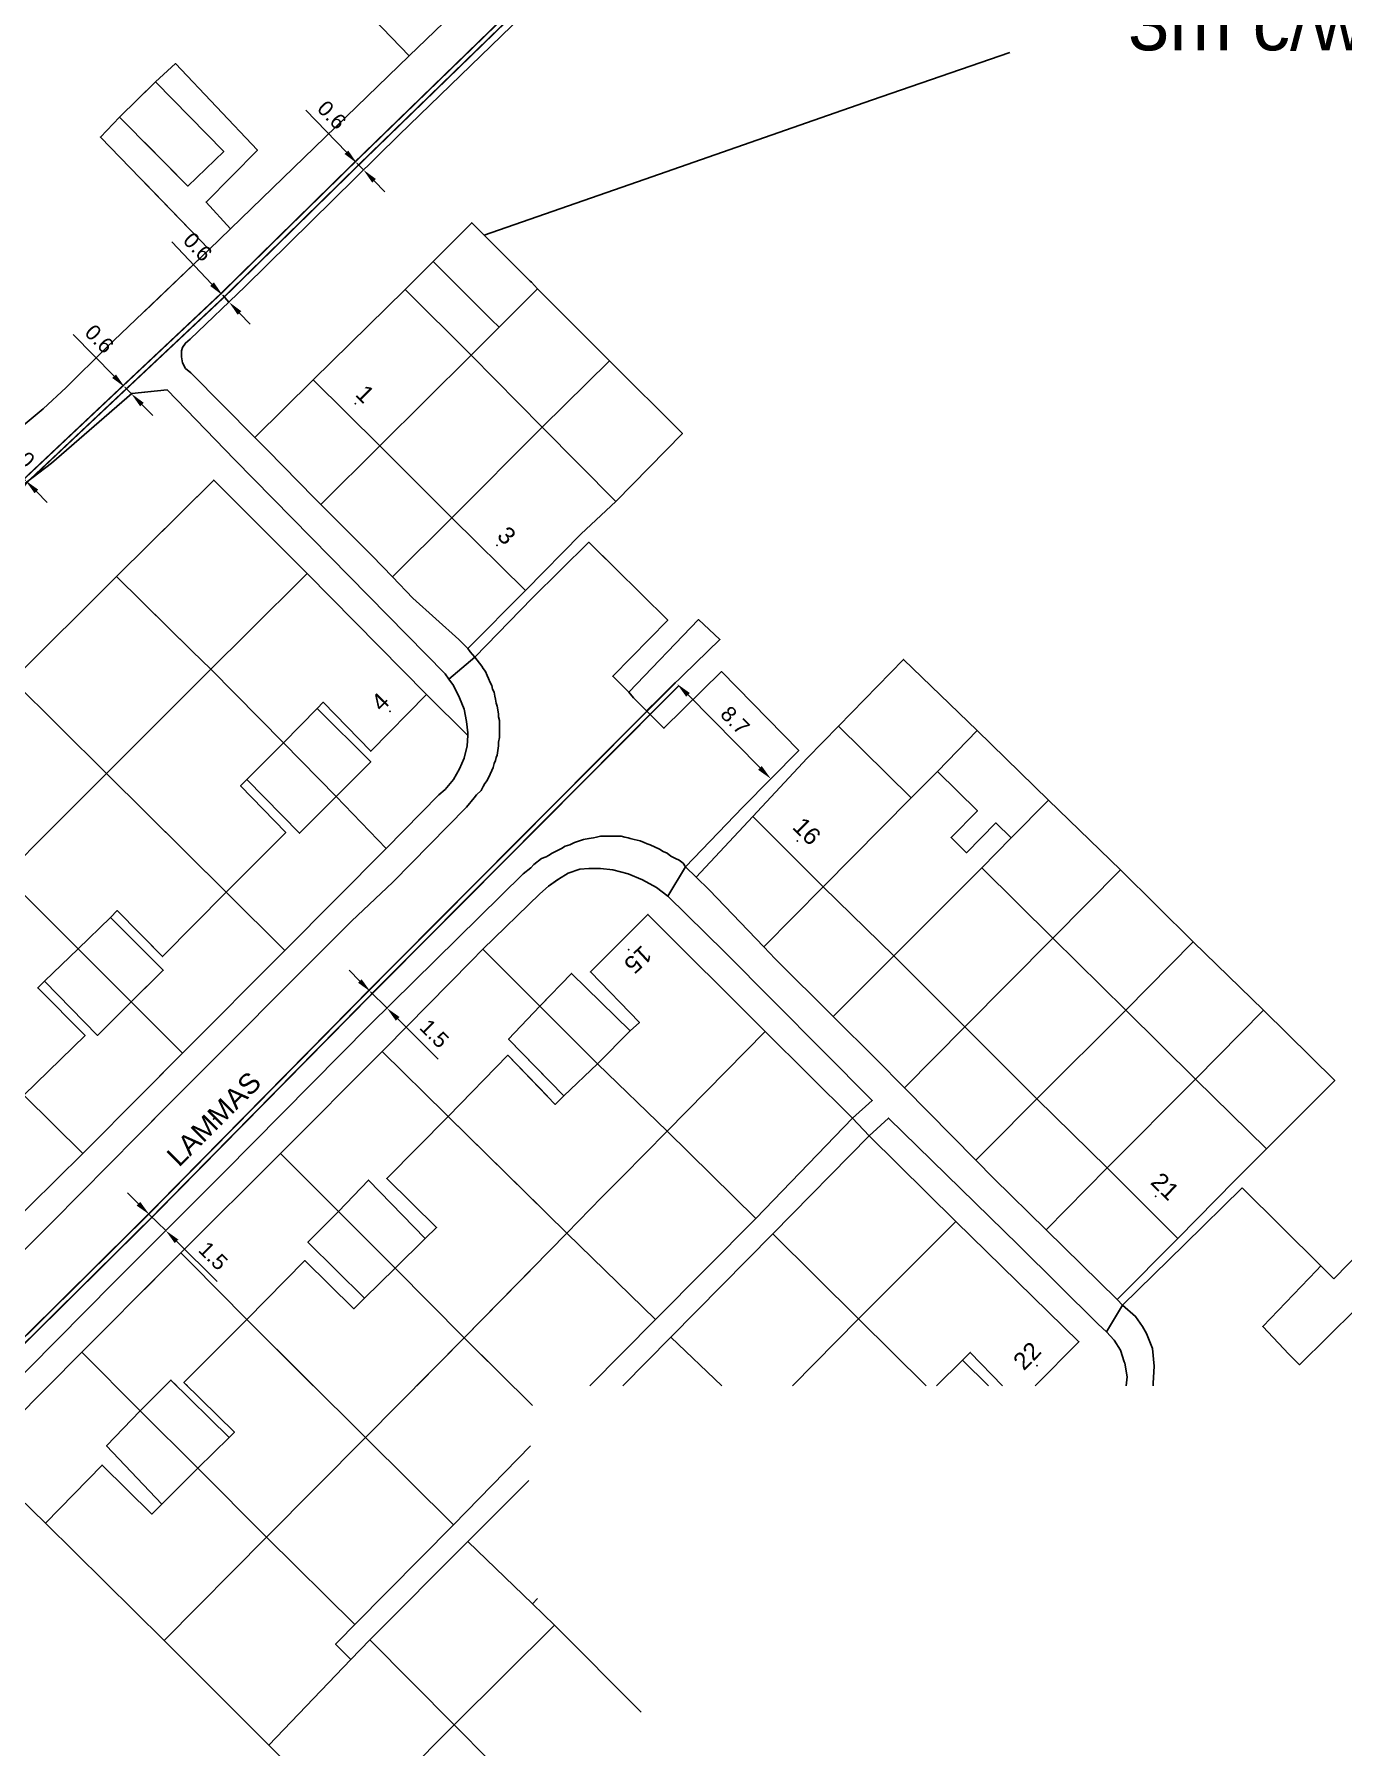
# Model space of a CAD drawing. Header units: millimetres. Extents: x 111502 to 977541, y 8702 to 1044108.
# Drawn here: x 486412.2 to 486497.7, y 236305.6 to 236417.4 of the extents above; entities that cross this region are included whole.
import ezdxf
from ezdxf import colors
from ezdxf.entities.mleader import LeaderData, LeaderLine
from ezdxf.enums import TextEntityAlignment as Align
from ezdxf.math import Vec2, Vec3

# ---------------------------------------------------------------- set-up
doc = ezdxf.new("R2010")
doc.units = ezdxf.units.MM
doc.header["$LTSCALE"] = 0.25
doc.linetypes.add('DASHED2', pattern=[9.525, 6.35, -3.175])
for name, color, linetype in [('00 Text', 7, 'Continuous'), ('E HVSS As Laid Dimensions', 30, 'Continuous'), ('E HVSS As Laid HV', 10, 'Continuous'), ('X HVSS Site Background', 8, 'Continuous')]:
    doc.layers.add(name, color=color, linetype=linetype)
doc.styles.add('95EE9FB2-FF71-4954-AD40-E1', font='arial.ttf', dxfattribs={"height": 0.2})
doc.styles.add('Arial', font='arial.ttf')
doc.dimstyles.new('HVSS AsLaid', dxfattribs={"dimtxt": 1, "dimasz": 1, "dimexe": 0, "dimexo": 0, "dimgap": 0.5, "dimtad": 1, "dimdec": 1, "dimzin": 1, "dimdsep": 46, "dimtxsty": 'Arial', "dimcen": 0.09, "dimadec": 0, "dimazin": 0, "dimtfac": 1, "dimtdec": 1, "dimtmove": 0, "dimatfit": 3, "dimfxl": 1, "dimtolj": 1, "dimtzin": 0, "dimarcsym": 0})

# ---------------------------------------------------------------- blocks, each defined once
blk = doc.blocks.new('OS MAP 060722')
at = {"layer": 'X HVSS Site Background'}
for points in [[(-2375.28, -2695.36), (-2381.98, -2701.91), (-2373.88, -2710.36)], [(-2375.28, -2695.36), (-2381.98, -2701.91), (-2373.88, -2710.36)], [(-2350.48, -2704.16), (-2365.18, -2706.46), (-2374.53, -2715.51), (-2384.58, -2725.41), (-2388.18, -2728.86), (-2388.48, -2729.11), (-2388.68, -2729.41), (-2388.73, -2729.61), (-2388.73, -2730.01), (-2388.68, -2730.41), (-2388.48, -2730.76), (-2388.13, -2731.06), (-2383.96, -2735.27)], [(-2350.48, -2704.16), (-2365.18, -2706.46), (-2374.53, -2715.51), (-2384.58, -2725.41), (-2388.18, -2728.86), (-2388.48, -2729.11), (-2388.68, -2729.41), (-2388.73, -2729.61), (-2388.73, -2730.01), (-2388.68, -2730.41), (-2388.48, -2730.76), (-2388.13, -2731.06), (-2383.96, -2735.27)], [(-2367.18, -2703.91), (-2373.88, -2710.36)], [(-2367.18, -2703.91), (-2373.88, -2710.36)], [(-2230.03, -2707.11), (-2310.58, -2787.21), (-2313.48, -2790.21)], [(-2385.53, -2721.66), (-2387.13, -2719.91), (-2383.78, -2716.51), (-2389.13, -2710.86), (-2390.43, -2712.06)], [(-2385.53, -2721.66), (-2387.13, -2719.91), (-2383.78, -2716.51), (-2389.13, -2710.86), (-2390.43, -2712.06)], [(-2373.88, -2710.36), (-2385.53, -2721.66)], [(-2373.88, -2710.36), (-2385.53, -2721.66)], [(-2334.65, -2710.14), (-2343.68, -2713.26), (-2346.98, -2714.41), (-2358.03, -2718.26), (-2368.98, -2722.06)], [(-2334.65, -2710.14), (-2343.68, -2713.26), (-2346.98, -2714.41), (-2358.03, -2718.26), (-2368.98, -2722.06)], [(-2390.43, -2712.06), (-2392.78, -2714.36)], [(-2392.78, -2714.36), (-2388.33, -2718.86), (-2385.98, -2716.61), (-2390.43, -2712.06)], [(-2390.43, -2712.06), (-2391.16, -2712.77)], [(-2391.16, -2716), (-2388.33, -2718.86), (-2385.98, -2716.61), (-2390.43, -2712.06)], [(-2392.78, -2714.36), (-2394.03, -2715.66), (-2386.93, -2723.01)], [(-2391.16, -2718.63), (-2386.93, -2723.01)], [(-2385.53, -2721.66), (-2386.93, -2723.01)], [(-2385.53, -2721.66), (-2386.93, -2723.01)], [(-2368.98, -2722.06), (-2369.78, -2721.26), (-2372.3, -2723.78)], [(-2368.98, -2722.06), (-2369.78, -2721.26), (-2372.3, -2723.78)], [(-2365.48, -2725.56), (-2365.89, -2725.14), (-2365.96, -2725.07), (-2368.98, -2722.06)], [(-2365.48, -2725.56), (-2365.89, -2725.14), (-2365.96, -2725.07), (-2368.98, -2722.06)], [(-2386.93, -2723.01), (-2393.63, -2729.41), (-2396.28, -2732.01), (-2397.78, -2733.41), (-2399.33, -2734.71), (-2401.03, -2735.96), (-2402.78, -2737.21), (-2403.28, -2737.51), (-2405.33, -2738.56), (-2407.43, -2739.51), (-2410.33, -2740.56), (-2413.33, -2741.46), (-2416.08, -2742.06), (-2418.88, -2742.61), (-2421.78, -2743.11), (-2424.68, -2743.51), (-2425.13, -2743.56), (-2427.38, -2743.71), (-2429.68, -2743.71), (-2431.88, -2743.61), (-2434.08, -2743.36), (-2435.33, -2743.11), (-2436.73, -2741.61)], [(-2386.93, -2723.01), (-2391.16, -2727.05)], [(-2372.3, -2723.78), (-2374.13, -2725.61)], [(-2372.3, -2723.78), (-2374.13, -2725.61)], [(-2372.3, -2723.78), (-2368.49, -2727.59), (-2368, -2728.08)], [(-2372.3, -2723.78), (-2368.49, -2727.59), (-2368, -2728.08)], [(-2374.13, -2725.61), (-2380.13, -2731.51)], [(-2374.13, -2725.61), (-2380.13, -2731.51)], [(-2369.83, -2729.91), (-2374.13, -2725.61)], [(-2369.83, -2729.91), (-2374.13, -2725.61)], [(-2368, -2728.08), (-2365.48, -2725.56)], [(-2368, -2728.08), (-2365.48, -2725.56)], [(-2360.78, -2730.26), (-2365.48, -2725.56)], [(-2360.78, -2730.26), (-2365.48, -2725.56)], [(-2368, -2728.08), (-2369.83, -2729.91)], [(-2368, -2728.08), (-2369.83, -2729.91)], [(-2369.83, -2729.91), (-2375.78, -2735.81)], [(-2369.83, -2729.91), (-2375.78, -2735.81)], [(-2365.18, -2734.61), (-2369.83, -2729.91)], [(-2365.18, -2734.61), (-2369.83, -2729.91)], [(-2365.18, -2734.61), (-2360.78, -2730.26)], [(-2365.18, -2734.61), (-2360.78, -2730.26)], [(-2360.38, -2739.46), (-2356.03, -2735.01), (-2360.78, -2730.26)], [(-2360.38, -2739.46), (-2356.03, -2735.01), (-2360.78, -2730.26)], [(-2371.28, -2751.05), (-2371.53, -2750.71), (-2385.28, -2736.71), (-2389.68, -2732.16), (-2391.98, -2732.41), (-2397.23, -2736.96), (-2398.88, -2738.21), (-2400.78, -2739.61), (-2402.73, -2740.81), (-2403.68, -2741.31), (-2405.63, -2742.16), (-2407.63, -2742.91), (-2410.13, -2743.76), (-2412.63, -2744.36), (-2415.98, -2745.21), (-2423.73, -2749.91), (-2431.98, -2754.71), (-2431.83, -2759.21), (-2431.33, -2770.51), (-2430.78, -2783.41)], [(-2371.28, -2751.05), (-2371.53, -2750.71), (-2385.28, -2736.71), (-2389.68, -2732.16), (-2391.16, -2732.32)], [(-2383.96, -2735.27), (-2380.13, -2731.51)], [(-2383.96, -2735.27), (-2380.13, -2731.51)], [(-2380.13, -2731.51), (-2375.78, -2735.81)], [(-2380.13, -2731.51), (-2375.78, -2735.81)], [(-2371.08, -2740.51), (-2365.18, -2734.61)], [(-2371.08, -2740.51), (-2365.18, -2734.61)], [(-2360.38, -2739.46), (-2365.18, -2734.61)], [(-2360.38, -2739.46), (-2365.18, -2734.61)], [(-2383.96, -2735.27), (-2383.13, -2736.11), (-2380.08, -2739.21), (-2379.65, -2739.64)], [(-2383.96, -2735.27), (-2383.13, -2736.11), (-2380.08, -2739.21), (-2379.65, -2739.64)], [(-2379.65, -2739.64), (-2375.78, -2735.81)], [(-2379.65, -2739.64), (-2375.78, -2735.81)], [(-2375.78, -2735.81), (-2371.08, -2740.51)], [(-2375.78, -2735.81), (-2371.08, -2740.51)], [(-2380.53, -2744.16), (-2386.63, -2738.06), (-2392.98, -2744.36)], [(-2380.53, -2744.16), (-2386.63, -2738.06), (-2391.16, -2742.55)], [(-2379.65, -2739.64), (-2376.28, -2743.01), (-2374.95, -2744.38)], [(-2379.65, -2739.64), (-2376.28, -2743.01), (-2374.95, -2744.38)], [(-2360.38, -2739.46), (-2362.63, -2741.56), (-2366.28, -2745.26)], [(-2360.38, -2739.46), (-2362.63, -2741.56), (-2366.28, -2745.26)], [(-2374.95, -2744.38), (-2371.08, -2740.51)], [(-2374.95, -2744.38), (-2371.08, -2740.51)], [(-2371.08, -2740.51), (-2366.28, -2745.26)], [(-2371.08, -2740.51), (-2366.28, -2745.26)], [(-2359.87, -2744.35), (-2362.13, -2742.11), (-2365.83, -2745.76), (-2369.58, -2749.61)], [(-2359.53, -2751.91), (-2360.58, -2750.86), (-2356.98, -2747.21), (-2362.13, -2742.11), (-2365.83, -2745.76), (-2369.58, -2749.61)], [(-2392.98, -2744.36), (-2399.78, -2751.11)], [(-2386.83, -2750.41), (-2388.04, -2749.22), (-2392.98, -2744.36)], [(-2380.53, -2744.16), (-2384.42, -2748.02), (-2386.83, -2750.41)], [(-2380.53, -2744.16), (-2384.42, -2748.02), (-2386.83, -2750.41)], [(-2372.73, -2752.06), (-2380.53, -2744.16)], [(-2372.73, -2752.06), (-2380.53, -2744.16)], [(-2374.95, -2744.38), (-2373.63, -2745.76), (-2370.63, -2748.46), (-2370.03, -2749.06)], [(-2374.95, -2744.38), (-2373.63, -2745.76), (-2370.63, -2748.46), (-2370.03, -2749.06)], [(-2370.03, -2749.06), (-2366.28, -2745.26)], [(-2370.03, -2749.06), (-2366.28, -2745.26)], [(-2386.83, -2750.41), (-2388.04, -2749.22), (-2391.16, -2746.15)], [(-2359.53, -2751.91), (-2354.98, -2747.16), (-2353.58, -2748.46), (-2358.38, -2753.11)], [(-2370.03, -2749.06), (-2369.88, -2749.26), (-2369.58, -2749.61)], [(-2370.03, -2749.06), (-2369.88, -2749.26), (-2369.58, -2749.61)], [(-2369.58, -2749.61), (-2369.13, -2750.21), (-2369.03, -2750.36), (-2368.88, -2750.56), (-2368.78, -2750.81), (-2368.68, -2751.01), (-2368.58, -2751.26), (-2368.48, -2751.46), (-2368.43, -2751.71), (-2368.33, -2751.91), (-2368.28, -2752.16), (-2368.23, -2752.36), (-2368.18, -2752.61), (-2368.13, -2752.81), (-2368.03, -2753.31), (-2368.03, -2753.51), (-2367.98, -2753.76), (-2367.98, -2754.86), (-2368.03, -2755.16), (-2368.03, -2755.41), (-2368.13, -2756.01), (-2368.18, -2756.16), (-2368.23, -2756.36), (-2368.33, -2756.56), (-2368.38, -2756.81), (-2368.48, -2757.01), (-2368.58, -2757.26), (-2368.78, -2757.66), (-2368.93, -2757.86), (-2369.03, -2758.06), (-2369.18, -2758.31), (-2369.48, -2758.61), (-2369.63, -2758.81), (-2370.13, -2759.41), (-2374.93, -2764.31), (-2377.63, -2766.86), (-2389.78, -2779.01), (-2397.18, -2786.51), (-2407.33, -2796.61)], [(-2369.58, -2749.61), (-2369.13, -2750.21), (-2369.03, -2750.36), (-2368.88, -2750.56), (-2368.78, -2750.81), (-2368.68, -2751.01), (-2368.58, -2751.26), (-2368.48, -2751.46), (-2368.43, -2751.71), (-2368.33, -2751.91), (-2368.28, -2752.16), (-2368.23, -2752.36), (-2368.18, -2752.61), (-2368.13, -2752.81), (-2368.03, -2753.31), (-2368.03, -2753.51), (-2367.98, -2753.76), (-2367.98, -2754.86), (-2368.03, -2755.16), (-2368.03, -2755.41), (-2368.13, -2756.01), (-2368.18, -2756.16), (-2368.23, -2756.36), (-2368.33, -2756.56), (-2368.38, -2756.81), (-2368.48, -2757.01), (-2368.58, -2757.26), (-2368.78, -2757.66), (-2368.93, -2757.86), (-2369.03, -2758.06), (-2369.18, -2758.31), (-2369.48, -2758.61), (-2369.63, -2758.81), (-2370.13, -2759.41), (-2374.93, -2764.31), (-2377.63, -2766.86), (-2389.78, -2779.01), (-2391.16, -2780.41)], [(-2369.58, -2749.61), (-2371.28, -2751.05)], [(-2369.58, -2749.61), (-2371.28, -2751.05)], [(-2336.78, -2754.41), (-2341.58, -2749.76), (-2345.83, -2754.11)], [(-2399.78, -2751.11), (-2393.63, -2757.21)], [(-2386.83, -2750.41), (-2393.63, -2757.21)], [(-2386.83, -2750.41), (-2391.16, -2754.74)], [(-2382.08, -2755.21), (-2386.83, -2750.41)], [(-2382.08, -2755.21), (-2386.83, -2750.41)], [(-2371.28, -2751.05), (-2370.98, -2751.46), (-2370.58, -2752.26), (-2370.28, -2753.01), (-2370.13, -2753.81), (-2370.03, -2754.56), (-2370.04, -2754.73)], [(-2371.28, -2751.05), (-2370.98, -2751.46), (-2370.58, -2752.26), (-2370.28, -2753.01), (-2370.13, -2753.81), (-2370.03, -2754.56), (-2370.04, -2754.73)], [(-2355.83, -2763.31), (-2352.08, -2759.41), (-2348.43, -2755.71), (-2353.48, -2750.56), (-2357.23, -2754.26), (-2358.38, -2753.11)], [(-2372.73, -2752.06), (-2376.38, -2755.76), (-2379.48, -2752.56), (-2379.88, -2752.96)], [(-2372.73, -2752.06), (-2376.38, -2755.76), (-2379.48, -2752.56), (-2379.88, -2752.96)], [(-2372.73, -2752.06), (-2370.04, -2754.73)], [(-2372.73, -2752.06), (-2370.04, -2754.73)], [(-2358.38, -2753.11), (-2359.23, -2752.26), (-2359.53, -2751.91)], [(-2382.08, -2755.21), (-2379.88, -2752.96)], [(-2382.08, -2755.21), (-2379.88, -2752.96)], [(-2379.88, -2752.96), (-2376.38, -2756.46), (-2378.63, -2758.71)], [(-2379.88, -2752.96), (-2376.38, -2756.46), (-2378.63, -2758.71)], [(-2370.04, -2754.73), (-2370.08, -2755.41), (-2370.28, -2756.21), (-2370.58, -2756.91), (-2370.98, -2757.61), (-2371.53, -2758.26), (-2371.93, -2758.61), (-2375.38, -2762.11)], [(-2370.04, -2754.73), (-2370.08, -2755.41), (-2370.28, -2756.21), (-2370.58, -2756.91), (-2370.98, -2757.61), (-2371.53, -2758.26), (-2371.93, -2758.61), (-2375.38, -2762.11)], [(-2345.83, -2754.11), (-2347.88, -2756.21), (-2351.43, -2760.01)], [(-2345.83, -2754.11), (-2341.08, -2758.81)], [(-2336.78, -2754.41), (-2339.37, -2757.07)], [(-2332.13, -2758.96), (-2336.78, -2754.41)], [(-2384.48, -2757.61), (-2382.08, -2755.21)], [(-2384.48, -2757.61), (-2382.08, -2755.21)], [(-2378.63, -2758.71), (-2382.08, -2755.21)], [(-2378.63, -2758.71), (-2382.08, -2755.21)], [(-2393.63, -2757.21), (-2397.21, -2760.79), (-2400.28, -2763.86)], [(-2393.63, -2757.21), (-2385.83, -2764.96)], [(-2385.83, -2764.96), (-2381.93, -2761.06), (-2384.88, -2758.01), (-2384.48, -2757.61)], [(-2385.83, -2764.96), (-2381.93, -2761.06), (-2384.88, -2758.01), (-2384.48, -2757.61)], [(-2384.48, -2757.61), (-2381.03, -2761.11), (-2378.63, -2758.71)], [(-2384.48, -2757.61), (-2381.03, -2761.11), (-2378.63, -2758.71)], [(-2341.08, -2758.81), (-2339.37, -2757.07)], [(-2339.37, -2757.07), (-2336.76, -2759.65), (-2338.48, -2761.38), (-2337.47, -2762.38), (-2335.55, -2760.44), (-2334.56, -2761.42)], [(-2378.63, -2758.71), (-2375.38, -2762.11)], [(-2378.63, -2758.71), (-2375.38, -2762.11)], [(-2341.08, -2758.81), (-2346.83, -2764.61)], [(-2334.56, -2761.42), (-2332.13, -2758.96)], [(-2327.43, -2763.51), (-2332.13, -2758.96)], [(-2391.16, -2759.66), (-2385.83, -2764.96)], [(-2355.14, -2763.98), (-2351.43, -2760.01)], [(-2346.83, -2764.61), (-2351.43, -2760.01)], [(-2391.16, -2788.44), (-2385.98, -2783.26), (-2376.43, -2773.61), (-2366.43, -2763.76), (-2365.93, -2763.36), (-2365.73, -2763.16), (-2365.23, -2762.76), (-2364.93, -2762.66), (-2364.78, -2762.56), (-2364.53, -2762.41), (-2363.93, -2762.11), (-2363.68, -2761.96), (-2363.38, -2761.86), (-2363.08, -2761.71), (-2362.48, -2761.51), (-2362.13, -2761.46), (-2361.83, -2761.41), (-2361.63, -2761.36), (-2361.38, -2761.31), (-2360.03, -2761.31), (-2359.78, -2761.36), (-2359.58, -2761.41), (-2359.43, -2761.46), (-2359.18, -2761.51), (-2358.78, -2761.61), (-2358.53, -2761.71), (-2358.33, -2761.81), (-2358.13, -2761.86), (-2357.53, -2762.16), (-2357.28, -2762.31), (-2357.03, -2762.41), (-2356.78, -2762.61), (-2356.48, -2762.76), (-2356.23, -2762.86), (-2355.98, -2763.06), (-2355.83, -2763.31)], [(-2334.56, -2761.42), (-2336.48, -2763.36)], [(-2409.58, -2808.71), (-2409.33, -2807.76), (-2408.93, -2806.81), (-2408.78, -2806.56), (-2408.18, -2805.71), (-2407.53, -2804.91), (-2406.78, -2804.26), (-2406.53, -2804.11), (-2400.63, -2797.96), (-2393.13, -2790.41), (-2385.98, -2783.26), (-2376.43, -2773.61), (-2366.43, -2763.76), (-2365.93, -2763.36), (-2365.73, -2763.16), (-2365.23, -2762.76), (-2364.93, -2762.66), (-2364.78, -2762.56), (-2364.53, -2762.41), (-2364.06, -2762.18)], [(-2375.38, -2762.11), (-2381.98, -2768.76)], [(-2375.38, -2762.11), (-2381.98, -2768.76)], [(-2362.13, -2763.41), (-2362.73, -2763.46), (-2363.48, -2763.71), (-2364.13, -2764.11), (-2364.78, -2764.56), (-2365.33, -2765.06), (-2369.05, -2768.69)], [(-2356.98, -2765.21), (-2357.73, -2764.66), (-2358.63, -2764.16), (-2359.58, -2763.76), (-2360.58, -2763.51), (-2361.38, -2763.41), (-2362.13, -2763.41)], [(-2355.83, -2763.31), (-2356.98, -2765.21)], [(-2355.83, -2763.31), (-2355.14, -2763.98)], [(-2342.23, -2769.11), (-2336.48, -2763.36)], [(-2336.48, -2763.36), (-2331.83, -2767.96)], [(-2327.43, -2763.51), (-2331.83, -2767.96)], [(-2322.68, -2768.21), (-2327.43, -2763.51)], [(-2395.48, -2768.66), (-2400.28, -2763.86)], [(-2364.16, -2764.13), (-2364.78, -2764.56), (-2365.33, -2765.06), (-2369.05, -2768.69)], [(-2355.14, -2763.98), (-2354.28, -2764.81), (-2350.72, -2768.53)], [(-2350.72, -2768.53), (-2346.83, -2764.61)], [(-2342.23, -2769.11), (-2346.83, -2764.61)], [(-2385.83, -2764.96), (-2389.98, -2769.16), (-2392.93, -2766.16), (-2393.38, -2766.61)], [(-2385.83, -2764.96), (-2389.98, -2769.16), (-2391.16, -2767.96)], [(-2385.83, -2764.96), (-2381.98, -2768.76)], [(-2385.83, -2764.96), (-2381.98, -2768.76)], [(-2344.93, -2779.71), (-2343.63, -2778.56), (-2353.28, -2768.86), (-2356.98, -2765.21)], [(-2393.38, -2766.61), (-2395.48, -2768.66)], [(-2393.38, -2766.61), (-2389.93, -2770.06), (-2392.03, -2772.11)], [(-2359.43, -2774.01), (-2358.83, -2773.46), (-2362.03, -2770.16), (-2358.28, -2766.41), (-2350.63, -2774.06)], [(-2331.83, -2767.96), (-2337.58, -2773.76)], [(-2331.83, -2767.96), (-2327.08, -2772.66)], [(-2395.48, -2768.66), (-2397.68, -2770.76)], [(-2392.03, -2772.11), (-2395.48, -2768.66)], [(-2391.16, -2768.83), (-2389.93, -2770.06), (-2391.16, -2771.26)], [(-2381.98, -2768.76), (-2388.67, -2775.47)], [(-2381.98, -2768.76), (-2388.67, -2775.47)], [(-2369.05, -2768.69), (-2369.83, -2769.46), (-2375.43, -2775.16), (-2375.63, -2775.36)], [(-2369.05, -2768.69), (-2369.83, -2769.46), (-2375.43, -2775.16), (-2375.63, -2775.36)], [(-2365.33, -2772.41), (-2369.05, -2768.69)], [(-2365.33, -2772.41), (-2369.05, -2768.69)], [(-2350.72, -2768.53), (-2349.98, -2769.31), (-2346.19, -2773.07)], [(-2346.19, -2773.07), (-2342.23, -2769.11)], [(-2337.58, -2773.76), (-2342.23, -2769.11)], [(-2327.08, -2772.66), (-2322.68, -2768.21)], [(-2318.08, -2772.66), (-2322.68, -2768.21)], [(-2365.33, -2772.41), (-2363.28, -2770.26), (-2359.43, -2774.01)], [(-2399.03, -2778.21), (-2395.03, -2774.31), (-2398.13, -2771.21), (-2397.68, -2770.76)], [(-2397.68, -2770.76), (-2394.23, -2774.31), (-2392.03, -2772.11)], [(-2392.03, -2772.11), (-2388.67, -2775.47)], [(-2364.79, -2777.21), (-2367.38, -2774.56), (-2365.33, -2772.41)], [(-2363.78, -2778.26), (-2367.38, -2774.56), (-2365.33, -2772.41)], [(-2365.33, -2772.41), (-2364.52, -2771.56)], [(-2365.33, -2772.41), (-2364.59, -2773.14)], [(-2365.33, -2772.41), (-2361.58, -2776.16)], [(-2332.88, -2778.46), (-2327.08, -2772.66)], [(-2327.08, -2772.66), (-2322.53, -2777.16)], [(-2318.08, -2772.66), (-2322.53, -2777.16)], [(-2317.88, -2781.71), (-2313.43, -2777.26), (-2318.08, -2772.66)], [(-2391.16, -2772.98), (-2388.67, -2775.47)], [(-2346.19, -2773.07), (-2343.38, -2775.86), (-2341.52, -2777.74)], [(-2341.52, -2777.74), (-2337.58, -2773.76)], [(-2332.88, -2778.46), (-2337.58, -2773.76)], [(-2361.58, -2776.16), (-2359.43, -2774.01)], [(-2357.03, -2780.56), (-2350.63, -2774.06)], [(-2344.93, -2779.71), (-2350.63, -2774.06)], [(-2388.67, -2775.47), (-2394.73, -2781.56), (-2395.18, -2782.01)], [(-2388.67, -2775.47), (-2391.16, -2777.97)], [(-2375.63, -2775.36), (-2382.28, -2782.01)], [(-2375.63, -2775.36), (-2382.28, -2782.01)], [(-2371.33, -2779.61), (-2371.48, -2779.46), (-2375.63, -2775.36)], [(-2371.33, -2779.61), (-2371.48, -2779.46), (-2375.63, -2775.36)], [(-2371.33, -2779.61), (-2367.43, -2775.61), (-2364.84, -2778.27)], [(-2371.33, -2779.61), (-2367.43, -2775.61), (-2364.33, -2778.81), (-2363.78, -2778.26)], [(-2363.78, -2778.26), (-2361.58, -2776.16)], [(-2361.58, -2776.16), (-2357.03, -2780.56)], [(-2399.03, -2778.21), (-2395.18, -2782.01)], [(-2341.52, -2777.74), (-2336.87, -2782.45)], [(-2322.53, -2777.16), (-2328.28, -2782.96)], [(-2322.53, -2777.16), (-2317.88, -2781.71)], [(-2336.02, -2781.6), (-2332.88, -2778.46)], [(-2328.28, -2782.96), (-2332.88, -2778.46)], [(-2371.33, -2779.61), (-2375.33, -2783.66), (-2372.08, -2786.86), (-2372.83, -2787.56)], [(-2371.33, -2779.61), (-2375.33, -2783.66), (-2372.08, -2786.86), (-2372.83, -2787.56)], [(-2365.2, -2785.62), (-2371.33, -2779.61)], [(-2363.58, -2787.21), (-2371.33, -2779.61)], [(-2351.23, -2786.26), (-2344.93, -2779.71)], [(-2343.83, -2780.86), (-2344.93, -2779.71)], [(-2343.83, -2780.86), (-2342.58, -2779.71), (-2334.08, -2788.01), (-2328.88, -2793.16), (-2328.33, -2793.66)], [(-2363.58, -2787.21), (-2361.29, -2784.88), (-2359.95, -2783.52), (-2357.03, -2780.56)], [(-2357.03, -2780.56), (-2351.23, -2786.26)], [(-2343.83, -2780.86), (-2350.13, -2787.26)], [(-2338.18, -2786.46), (-2343.83, -2780.86)], [(-2336.87, -2782.45), (-2336.02, -2781.6)], [(-2395.18, -2782.01), (-2398.63, -2785.41), (-2401.76, -2788.54)], [(-2382.28, -2782.01), (-2388.78, -2788.51)], [(-2382.28, -2782.01), (-2388.78, -2788.51)], [(-2380.9, -2783.38), (-2382.28, -2782.01)], [(-2380.9, -2783.38), (-2382.28, -2782.01)], [(-2336.87, -2782.45), (-2335.68, -2783.66), (-2332.28, -2787)], [(-2317.88, -2781.71), (-2319.93, -2783.76), (-2323.68, -2787.56)], [(-2378.48, -2785.81), (-2380.9, -2783.38)], [(-2378.48, -2785.81), (-2380.9, -2783.38)], [(-2372.83, -2787.56), (-2376.53, -2783.76), (-2378.48, -2785.81)], [(-2372.83, -2787.56), (-2376.53, -2783.76), (-2378.48, -2785.81)], [(-2332.28, -2787), (-2328.28, -2782.96)], [(-2323.68, -2787.56), (-2328.28, -2782.96)], [(-2319.48, -2784.26), (-2323.23, -2787.96), (-2327.28, -2791.91)], [(-2314.33, -2789.36), (-2319.48, -2784.26)], [(-2376.78, -2791.46), (-2380.48, -2787.81), (-2378.48, -2785.81)], [(-2376.78, -2791.46), (-2380.48, -2787.81), (-2378.48, -2785.81)], [(-2378.48, -2785.81), (-2374.78, -2789.51)], [(-2378.48, -2785.81), (-2374.78, -2789.51)], [(-2357.78, -2792.86), (-2351.23, -2786.26)], [(-2338.18, -2786.46), (-2344.53, -2792.81)], [(-2333, -2797.18), (-2330.13, -2794.31), (-2338.18, -2786.46)], [(-2332.28, -2787), (-2327.63, -2791.56)], [(-2374.78, -2789.51), (-2372.83, -2787.56)], [(-2374.78, -2789.51), (-2372.83, -2787.56)], [(-2370.28, -2794.06), (-2363.58, -2787.21)], [(-2357.78, -2792.86), (-2363.58, -2787.21)], [(-2350.13, -2787.26), (-2356.78, -2794.01)], [(-2350.13, -2787.26), (-2344.53, -2792.81)], [(-2327.63, -2791.56), (-2323.68, -2787.56)], [(-2388.78, -2788.51), (-2389.78, -2789.51), (-2395.24, -2795)], [(-2388.78, -2788.51), (-2389.78, -2789.51), (-2391.16, -2790.9)], [(-2388.13, -2789.16), (-2388.49, -2788.79), (-2388.78, -2788.51)], [(-2388.13, -2789.16), (-2388.49, -2788.79), (-2388.78, -2788.51)], [(-2384.48, -2792.86), (-2388.13, -2789.16)], [(-2384.48, -2792.86), (-2388.13, -2789.16)], [(-2384.48, -2792.86), (-2380.68, -2789.01), (-2377.48, -2792.16), (-2376.78, -2791.46)], [(-2384.48, -2792.86), (-2380.68, -2789.01), (-2377.48, -2792.16), (-2376.78, -2791.46)], [(-2370.28, -2794.06), (-2365.37, -2789.04)], [(-2311.78, -2791.91), (-2312.03, -2792.16), (-2315.73, -2795.81), (-2316.43, -2795.11), (-2318.13, -2793.31), (-2314.63, -2789.66), (-2314.33, -2789.36)], [(-2313.48, -2790.21), (-2314.33, -2789.36)], [(-2376.78, -2791.46), (-2374.78, -2789.51)], [(-2376.78, -2791.46), (-2374.78, -2789.51)], [(-2374.78, -2789.51), (-2370.28, -2794.06)], [(-2374.78, -2789.51), (-2370.28, -2794.06)], [(-2327.63, -2791.56), (-2327.28, -2791.91)], [(-2327.28, -2791.91), (-2328.33, -2793.66)], [(-2327.28, -2791.91), (-2326.43, -2792.66), (-2325.98, -2793.31), (-2325.73, -2793.76), (-2325.33, -2794.76), (-2325.23, -2795.91), (-2325.28, -2797.01), (-2325.29, -2797.18)], [(-2385.63, -2800.56), (-2385.28, -2800.21), (-2388.58, -2796.96), (-2384.48, -2792.86)], [(-2388.35, -2797.18), (-2388.58, -2796.96), (-2384.48, -2792.86)], [(-2376.73, -2800.56), (-2384.48, -2792.86)], [(-2380.13, -2797.18), (-2384.48, -2792.86)], [(-2362.07, -2797.18), (-2357.78, -2792.86)], [(-2344.53, -2792.81), (-2348.83, -2797.18)], [(-2344.53, -2792.81), (-2340.11, -2797.18)], [(-2328.33, -2793.66), (-2327.83, -2794.21), (-2327.43, -2794.86), (-2327.18, -2795.61), (-2327.13, -2795.71), (-2326.98, -2796.61), (-2327.04, -2797.18)], [(-2395.24, -2795), (-2402.06, -2801.84)], [(-2391.43, -2798.81), (-2395.24, -2795)], [(-2376.73, -2800.56), (-2370.28, -2794.06)], [(-2373.37, -2797.18), (-2370.28, -2794.06)], [(-2370.28, -2794.06), (-2365.82, -2798.47)], [(-2370.28, -2794.06), (-2367.13, -2797.18)], [(-2356.78, -2794.01), (-2359.92, -2797.18)], [(-2353.46, -2797.18), (-2356.78, -2794.01)], [(-2337.73, -2795.51), (-2337.23, -2795.01), (-2335.12, -2797.18)], [(-2339.44, -2797.18), (-2337.73, -2795.51)], [(-2336.03, -2797.18), (-2337.73, -2795.51)], [(-2385.63, -2800.56), (-2389.43, -2796.81), (-2391.43, -2798.81)], [(-2389.05, -2797.18), (-2389.43, -2796.81), (-2389.8, -2797.18)], [(-2390.03, -2804.91), (-2393.63, -2801.11), (-2391.43, -2798.81)], [(-2387.68, -2802.56), (-2391.43, -2798.81)], [(-2387.68, -2802.56), (-2385.63, -2800.56)], [(-2383.18, -2807.06), (-2376.73, -2800.56)], [(-2370.98, -2806.26), (-2376.73, -2800.56)], [(-2370.98, -2806.26), (-2365.95, -2801.11)], [(-2397.63, -2806.16), (-2402.06, -2801.84)], [(-2397.63, -2806.16), (-2393.93, -2802.36), (-2390.68, -2805.56), (-2390.03, -2804.91)], [(-2390.03, -2804.91), (-2387.68, -2802.56)], [(-2383.18, -2807.06), (-2387.68, -2802.56)], [(-2366.06, -2803.36), (-2370.03, -2807.36)], [(-2389.88, -2813.81), (-2397.63, -2806.16)], [(-2389.88, -2813.81), (-2383.18, -2807.06)], [(-2377.43, -2812.76), (-2383.18, -2807.06)], [(-2377.43, -2812.76), (-2370.98, -2806.26)], [(-2370.03, -2807.36), (-2376.43, -2813.76)], [(-2365.82, -2811.42), (-2370.03, -2807.36)], [(-2365.48, -2811.08), (-2365.82, -2811.42)], [(-2364.38, -2812.81), (-2365.82, -2811.42)], [(-2377.68, -2815.06), (-2378.23, -2814.51), (-2378.68, -2814.06), (-2378.47, -2813.84), (-2377.43, -2812.76)], [(-2364.38, -2812.81), (-2370.93, -2819.31)], [(-2358.72, -2818.5), (-2364.38, -2812.81)], [(-2383.04, -2820.64), (-2383.73, -2819.96), (-2389.88, -2813.81)], [(-2376.43, -2813.76), (-2377.68, -2815.06)], [(-2376.43, -2813.76), (-2370.93, -2819.31)], [(-2377.68, -2815.06), (-2383.04, -2820.64)], [(-2370.93, -2819.31), (-2377.63, -2826.06)], [(-2370.93, -2819.31), (-2366.28, -2824.01)], [(-2377.63, -2826.06), (-2383.04, -2820.64)]]:
    blk.add_lwpolyline(points, dxfattribs=at)
for p in [(-2377.38, -2733.06), (-2368.13, -2742.31), (-2375.13, -2753.16), (-2348.53, -2761.61), (-2359.53, -2768.71), (-2386.63, -2779.76), (-2325.13, -2784.81), (-2332.88, -2795.86)]:
    blk.add_point(p, dxfattribs=at)
at = {"layer": 'X HVSS Site Background', "style": '95EE9FB2-FF71-4954-AD40-E1'}
for s, height, rotation, p in [('1', 1.12, 314.7, (-2377.38, -2733.06)), ('3', 1.12, 315.2, (-2368.13, -2742.31)), ('4', 1.12, 45.4, (-2375.13, -2753.16)), ('16', 1.125, 315, (-2348.53, -2761.61)), ('15', 1.125, 222.9, (-2359.53, -2768.71)), ('21', 1.125, 316, (-2325.13, -2784.81)), ('22', 1.125, 45.4, (-2332.88, -2795.86))]:
    blk.add_text(s, height=height, rotation=rotation, dxfattribs=at).set_placement(p, align=Align.BOTTOM_CENTER)
blk.add_text('LAMMAS', height=1.312, rotation=45, dxfattribs=at).set_placement((-2386.63, -2779.76), align=Align.MIDDLE_CENTER)
blk = doc.blocks.new('*D1718')
at = {"layer": 'Defpoints', "color": 0, "transparency": 16777216}
for p in [(486419.74, 236340.31), (486419.74, 236340.31), (486420.81, 236339.26)]:
    blk.add_point(p, dxfattribs=at)
at = {"layer": 'E HVSS As Laid Dimensions', "color": 0, "lineweight": -2, "transparency": 16777216}
for p, q in [((486419.03, 236341.01), (486418.32, 236341.72)), ((486419.74, 236340.31), (486420.81, 236339.26)), ((486421.52, 236338.56), (486424.18, 236335.93))]:
    blk.add_line(p, q, dxfattribs=at)
at = {"layer": 'E HVSS As Laid Dimensions', "color": 0, "transparency": 16777216}
for points in [[(486419.15, 236341.13), (486418.91, 236340.89), (486419.74, 236340.31)], [(486421.64, 236338.67), (486421.4, 236338.44), (486420.81, 236339.26)]]:
    blk.add_solid(points, dxfattribs=at)
at = {"layer": 'E HVSS As Laid Dimensions', "color": 0, "transparency": 16777216, "insert": (486423.91, 236337.61), "char_height": 1, "attachment_point": 5, "rotation": 315.3845, "style": 'Arial'}
blk.add_mtext('\\A1;1.5', dxfattribs=at)
blk = doc.blocks.new('*D1719')
at = {"layer": 'Defpoints', "color": 0, "transparency": 16777216}
for p in [(486434.19, 236354.85), (486434.19, 236354.85), (486435.25, 236353.79)]:
    blk.add_point(p, dxfattribs=at)
at = {"layer": 'E HVSS As Laid Dimensions', "color": 0, "lineweight": -2, "transparency": 16777216}
for p, q in [((486433.48, 236355.55), (486432.78, 236356.26)), ((486434.19, 236354.85), (486435.25, 236353.79)), ((486435.96, 236353.08), (486438.6, 236350.44))]:
    blk.add_line(p, q, dxfattribs=at)
at = {"layer": 'E HVSS As Laid Dimensions', "color": 0, "transparency": 16777216}
for points in [[(486433.6, 236355.67), (486433.37, 236355.44), (486434.19, 236354.85)], [(486436.08, 236353.2), (486435.84, 236352.96), (486435.25, 236353.79)]]:
    blk.add_solid(points, dxfattribs=at)
at = {"layer": 'E HVSS As Laid Dimensions', "color": 0, "transparency": 16777216, "insert": (486438.35, 236352.12), "char_height": 1, "attachment_point": 5, "rotation": 315, "style": 'Arial'}
blk.add_mtext('\\A1;1.5', dxfattribs=at)
blk = doc.blocks.new('*D1720')
at = {"layer": 'Defpoints', "color": 0, "transparency": 16777216}
for p in [(486454.21, 236374.94), (486454.21, 236374.94), (486460.33, 236368.75)]:
    blk.add_point(p, dxfattribs=at)
at = {"layer": 'E HVSS As Laid Dimensions', "color": 0, "lineweight": -2, "transparency": 16777216}
blk.add_line((486459.62, 236369.46), (486454.92, 236374.23), dxfattribs=at)
at = {"layer": 'E HVSS As Laid Dimensions', "color": 0, "transparency": 16777216}
for points in [[(486455.04, 236374.35), (486454.8, 236374.11), (486454.21, 236374.94)], [(486459.74, 236369.58), (486459.5, 236369.34), (486460.33, 236368.75)]]:
    blk.add_solid(points, dxfattribs=at)
at = {"layer": 'E HVSS As Laid Dimensions', "color": 0, "transparency": 16777216, "insert": (486457.99, 236372.56), "char_height": 1, "attachment_point": 5, "rotation": 314.6155, "style": 'Arial'}
blk.add_mtext('\\A1;8.7', dxfattribs=at)
blk = doc.blocks.new('*D2066')
at = {"layer": 'Defpoints', "color": 0, "transparency": 16777216}
for p in [(486433.3, 236408.94), (486433.3, 236408.94), (486433.72, 236408.51)]:
    blk.add_point(p, dxfattribs=at)
at = {"layer": 'E HVSS As Laid Dimensions', "color": 0, "lineweight": -2, "transparency": 16777216}
for p, q in [((486432.61, 236409.66), (486429.95, 236412.4)), ((486433.72, 236408.51), (486433.3, 236408.94)), ((486434.42, 236407.79), (486435.12, 236407.07))]:
    blk.add_line(p, q, dxfattribs=at)
at = {"layer": 'E HVSS As Laid Dimensions', "color": 0, "transparency": 16777216}
for points in [[(486432.73, 236409.77), (486432.49, 236409.54), (486433.3, 236408.94)], [(486434.54, 236407.91), (486434.3, 236407.67), (486433.72, 236408.51)]]:
    blk.add_solid(points, dxfattribs=at)
at = {"layer": 'E HVSS As Laid Dimensions', "color": 0, "transparency": 16777216, "insert": (486431.66, 236412.09), "char_height": 1, "attachment_point": 5, "rotation": 314.1263, "style": 'Arial'}
blk.add_mtext('\\A1;0.6', dxfattribs=at)
blk = doc.blocks.new('*D2068')
at = {"layer": 'Defpoints', "color": 0, "transparency": 16777216}
for p in [(486424.53, 236400.32), (486424.53, 236400.32), (486424.94, 236399.88)]:
    blk.add_point(p, dxfattribs=at)
at = {"layer": 'E HVSS As Laid Dimensions', "color": 0, "lineweight": -2, "transparency": 16777216}
for p, q in [((486423.83, 236401.04), (486421.2, 236403.8)), ((486424.94, 236399.88), (486424.53, 236400.32)), ((486425.63, 236399.16), (486426.32, 236398.44))]:
    blk.add_line(p, q, dxfattribs=at)
at = {"layer": 'E HVSS As Laid Dimensions', "color": 0, "transparency": 16777216}
for points in [[(486423.96, 236401.16), (486423.71, 236400.93), (486424.53, 236400.32)], [(486425.75, 236399.28), (486425.51, 236399.05), (486424.94, 236399.88)]]:
    blk.add_solid(points, dxfattribs=at)
at = {"layer": 'E HVSS As Laid Dimensions', "color": 0, "transparency": 16777216, "insert": (486422.9, 236403.48), "char_height": 1, "attachment_point": 5, "rotation": 313.6881, "style": 'Arial'}
blk.add_mtext('\\A1;0.6', dxfattribs=at)
blk = doc.blocks.new('*D2072')
at = {"layer": 'Defpoints', "color": 0, "transparency": 16777216}
for p in [(486418.14, 236394.32), (486418.14, 236394.32), (486418.56, 236393.9)]:
    blk.add_point(p, dxfattribs=at)
at = {"layer": 'E HVSS As Laid Dimensions', "color": 0, "lineweight": -2, "transparency": 16777216}
for p, q in [((486417.44, 236395.04), (486414.77, 236397.76)), ((486418.56, 236393.9), (486418.14, 236394.32)), ((486419.26, 236393.18), (486419.96, 236392.47))]:
    blk.add_line(p, q, dxfattribs=at)
at = {"layer": 'E HVSS As Laid Dimensions', "color": 0, "transparency": 16777216}
for points in [[(486417.56, 236395.15), (486417.32, 236394.92), (486418.14, 236394.32)], [(486419.38, 236393.3), (486419.14, 236393.07), (486418.56, 236393.9)]]:
    blk.add_solid(points, dxfattribs=at)
at = {"layer": 'E HVSS As Laid Dimensions', "color": 0, "transparency": 16777216, "insert": (486416.48, 236397.47), "char_height": 1, "attachment_point": 5, "rotation": 314.4543, "style": 'Arial'}
blk.add_mtext('\\A1;0.6', dxfattribs=at)
blk = doc.blocks.new('*D2075')
at = {"layer": 'Defpoints', "color": 0, "transparency": 16777216}
for p in [(486409.55, 236390.35), (486411.66, 236388.22), (486411.66, 236388.22)]:
    blk.add_point(p, dxfattribs=at)
at = {"layer": 'E HVSS As Laid Dimensions', "color": 0, "lineweight": -2, "transparency": 16777216}
for p, q in [((486408.85, 236391.06), (486408.14, 236391.77)), ((486409.55, 236390.35), (486411.66, 236388.22)), ((486412.37, 236387.51), (486413.07, 236386.8))]:
    blk.add_line(p, q, dxfattribs=at)
at = {"layer": 'E HVSS As Laid Dimensions', "color": 0, "transparency": 16777216}
for points in [[(486408.96, 236391.18), (486408.73, 236390.94), (486409.55, 236390.35)], [(486412.49, 236387.63), (486412.25, 236387.39), (486411.66, 236388.22)]]:
    blk.add_solid(points, dxfattribs=at)
at = {"layer": 'E HVSS As Laid Dimensions', "color": 0, "transparency": 16777216, "insert": (486411.32, 236390), "char_height": 1, "attachment_point": 5, "rotation": 314.7886, "style": 'Arial'}
blk.add_mtext('\\A1;3.0', dxfattribs=at)
blk = doc.blocks.new('_None')

msp = doc.modelspace()

# ---------------------------------------------------------------- linework, layer by layer
at = {"lineweight": 0}
msp.add_circle((488727.82, 239008.33), 11388.42, dxfattribs=at)
at = {"layer": 'E HVSS As Laid HV', "linetype": 'DASHED2', "lineweight": 0, "const_width": 0.1, "flags": 128}
for points in [[(486400.09, 236312.25), (486398.08, 236314.29, 0.047798), (486386.28, 236330.92), (486375.71, 236343.14, -0.288569), (486375.79, 236344.32), (486382.03, 236351.34), (486395.39, 236364.09), (486407.44, 236378.41, 0.142117), (486409.62, 236383.84, -0.146785), (486411.55, 236388.32), (486418.04, 236394.43), (486424.42, 236400.43), (486433.2, 236409.05), (486444.08, 236419.61, -0.128256), (486445.7, 236420.42), (486452.31, 236421.58, 0.114889), (486455.93, 236423.19), (486460.16, 236426.68), (486473.33, 236436.79), (486477.35, 236440.36)], [(486477.63, 236440.2), (486473.52, 236436.56), (486460.35, 236426.45), (486456.11, 236422.95, -0.115138), (486452.36, 236421.29), (486445.76, 236420.13, 0.127272), (486444.28, 236419.39), (486433.41, 236408.83), (486424.63, 236400.21), (486418.25, 236394.22), (486411.77, 236388.12, 0.146174), (486409.92, 236383.81, -0.142066), (486407.68, 236378.23), (486395.61, 236363.89), (486382.24, 236351.13), (486376.03, 236344.13, 0.273997), (486375.96, 236343.31), (486386.51, 236331.12, -0.047798), (486398.34, 236314.44), (486400.3, 236312.46)], [(486629.65, 235730.07), (486629.25, 235753.13), (486627.46, 235781.33), (486627.52, 235790.79, -0.342153), (486628.38, 235791.95), (486633.75, 235794.67), (486659.75, 235804.65), (486691.16, 235818.24, 0.283908), (486692.39, 235820.98, -0.182161), (486693.76, 235823.99), (486704.7, 235828.88, 0.486323), (486706.34, 235834.7), (486698.3, 235842.9, -0.196549), (486697.37, 235847.94, -0.06186), (486699.54, 235856.69), (486711.97, 235869.47), (486730.69, 235888.07), (486744.38, 235901.56), (486749.97, 235906.87), (486756.1, 235913.59, 0.436638), (486756.73, 235920.49), (486739.68, 235936.87), (486723.57, 235953.32), (486709.38, 235967.63), (486684.45, 235992.32), (486667.08, 236009.71), (486642.76, 236034.21), (486625.09, 236051.92), (486598.61, 236078.66), (486581.75, 236095.16), (486555.42, 236121.28), (486543.49, 236133.12), (486510.86, 236165.55), (486490.21, 236186.45), (486471.67, 236205.03), (486450, 236227.18, -0.053067), (486429.5, 236251.7, -0.02328), (486412.4, 236285.12), (486400.02, 236312.27, -0.251918), (486401.99, 236322.8), (486419.72, 236340.36), (486434.09, 236354.95), (486454.11, 236375.05)], [(486629.95, 235730.08), (486629.55, 235753.14), (486627.76, 235781.34), (486627.82, 235790.79, -0.352097), (486628.49, 235791.67), (486633.87, 235794.39), (486659.86, 235804.37), (486691.31, 235817.97, 0.283721), (486692.69, 235820.99, -0.177283), (486693.94, 235823.74), (486704.82, 235828.6, 0.487644), (486706.57, 235834.89), (486698.53, 235843.09, -0.195836), (486697.67, 235847.89, -0.061526), (486699.8, 235856.52), (486712.18, 235869.26), (486730.9, 235887.86), (486744.58, 235901.34), (486750.18, 235906.66), (486756.31, 235913.37, 0.435719), (486756.94, 235920.7), (486739.89, 235937.08), (486723.78, 235953.53), (486709.59, 235967.84), (486684.66, 235992.54), (486667.29, 236009.92), (486642.97, 236034.42), (486625.3, 236052.13), (486598.82, 236078.88), (486581.96, 236095.37), (486555.63, 236121.49), (486543.71, 236133.33), (486511.07, 236165.76), (486490.43, 236186.66), (486471.89, 236205.24), (486450.22, 236227.39, -0.053057), (486429.76, 236251.86, -0.023274), (486412.68, 236285.25), (486400.3, 236312.38, -0.251086), (486402.22, 236322.6), (486419.93, 236340.15), (486434.3, 236354.74), (486454.32, 236374.84)]]:
    msp.add_lwpolyline(points, format="xyb", dxfattribs=at)

# ---------------------------------------------------------------- block references
at = {"layer": 'E HVSS As Laid HV', "linetype": 'DASHED2', "lineweight": 0}
msp.add_blockref('OS MAP 060722', (488810.58, 239126.31), dxfattribs=at)

# ---------------------------------------------------------------- dimensions: what is measured, and where the dimension line sits
at = {"layer": 'E HVSS As Laid Dimensions'}
for p1, p2, picture, middle in [((486433.72, 236408.51), (486433.3, 236408.94), '*D2066', (486431.66, 236412.09)), ((486424.94, 236399.88), (486424.53, 236400.32), '*D2068', (486422.9, 236403.48)), ((486418.56, 236393.9), (486418.14, 236394.32), '*D2072', (486416.48, 236397.47)), ((486409.55, 236390.35), (486411.66, 236388.22), '*D2075', (486411.32, 236390)), ((486460.33, 236368.75), (486454.21, 236374.94), '*D1720', (486457.99, 236372.56))]:
    dim = msp.add_aligned_dim(p1=p1, p2=p2, distance=0, dimstyle='HVSS AsLaid', dxfattribs=at)
    dim.commit()
    dim.dimension.update_dxf_attribs({"geometry": picture, "text_midpoint": middle})
for base, p1, p2, angle, picture, middle in [((486434.19, 236354.85), (486435.25, 236353.79), (486434.19, 236354.85), 135, '*D1719', (486437.63, 236351.41)), ((486419.74, 236340.31), (486420.81, 236339.26), (486419.74, 236340.31), 135.3845, '*D1718', (486423.2, 236336.89))]:
    dim = msp.add_linear_dim(base=base, p1=p1, p2=p2, angle=angle, dimstyle='HVSS AsLaid', dxfattribs=at)
    dim.commit()
    dim.dimension.update_dxf_attribs({"geometry": picture, "text_midpoint": middle, "dimtype": 161})

# ---------------------------------------------------------------- next in the draw order: leaders
at = {"layer": '00 Text'}
ml = msp.add_multileader_mtext('Standard', dxfattribs=at)
ml.set_content('3m c/w abandoned', color=256, style='Arial')
ml.set_leader_properties()
ml.set_arrow_properties(name='NONE')
ml.build(insert=Vec2(0, 0))
ml.multileader.update_dxf_attribs({"has_dogleg": 0, "has_text_frame": 1, "text_left_attachment_type": 2, "text_right_attachment_type": 2, "dogleg_length": 0})
ctx = ml.context
ctx.base_point, ctx.char_height, ctx.landing_gap_size, ctx.plane_origin = Vec3(486482.64, 236418), 3.5, 1, Vec3(486498.6, 236411.16)
ctx.left_attachment, ctx.right_attachment = 2, 2
notes = []
notes.append((ctx, [(1, (1, 1, 0), (486482.64, 236418), (1, 0), 0, [(0, [(486478.29, 236437.1)], 0, [])])]))
ctx.mtext.insert, ctx.mtext.flow_direction = Vec3(486483.64, 236419.81), 5
ctx.mtext.has_bg_fill, ctx.mtext.bg_color, ctx.mtext.bg_scale_factor, ctx.mtext.bg_transparency, ctx.mtext.use_window_bg_color = 1, -1027028792, 1.5, 0, 1
for ctx, leaders in notes:
    for number, flags, end, landing, length, lines in leaders:
        leader = LeaderData()
        leader.index, (leader.has_last_leader_line, leader.has_dogleg_vector, leader.attachment_direction) = number, flags
        leader.last_leader_point, leader.dogleg_vector, leader.dogleg_length = Vec3(end), Vec3(landing), length
        for number, points, colour, breaks in lines:
            line = LeaderLine()
            line.index, line.vertices, line.color, line.breaks = number, Vec3.list(points), colors.encode_raw_color(colour), breaks
            leader.lines.append(line)
        ctx.leaders.append(leader)

doc.saveas('drawing.dxf')
